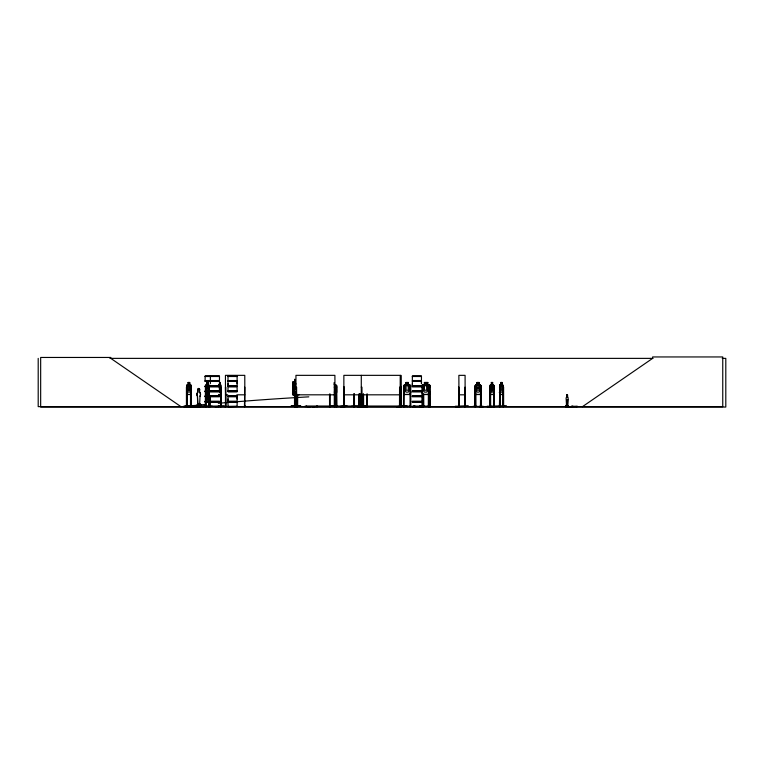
<?xml version="1.0" encoding="UTF-8"?>
<svg xmlns="http://www.w3.org/2000/svg" width="764" height="764" viewBox="0 0 764 764"><rect width="100%" height="100%" fill="white"/><g stroke="black" fill="none" stroke-linecap="round" stroke-linejoin="round"><path stroke-width="1.15" d="M210.377 398.999L210.377 401.234L210.367 396.755M228.006 401.234L228.006 396.755L237.117 396.755L237.107 401.234L228.006 401.234L228.016 398.999M228.006 385.916L228.006 381.446L237.117 381.446L237.107 385.916L228.006 385.916L228.016 383.681M237.107 398.999L237.107 396.755M237.107 383.681L237.107 381.446M421.461 385.916L412.35 385.916L412.359 383.681M421.451 383.681L421.451 381.446M567.566 405.904L567.853 399.648L567.642 405.904L566.525 405.904L566.391 399.648A1.623 1.031 -90 0 1 566.611 397.099L566.678 394.94M199.557 405.541L200.034 396.153A2.435 1.786 -90 0 0 199.662 392.324L199.662 389.697A1.213 0.888 -90 0 0 198.774 388.484A1.213 0.888 -90 0 0 197.876 389.697L197.876 392.324A2.435 1.786 -90 0 0 197.504 396.153L197.876 405.541L199.662 405.541M455.22 406.629L468.447 406.276L455.268 406.543M455.268 406.267L468.447 406.276M198.688 404.433C200.961 404.528 197.914 404.127 199.48 404.653M198.688 404.28C200.101 403.402 199.614 405.34 199.394 404.099M566.43 405.292L567.003 404.949M566.831 405.216L566.726 405.264M199.471 404.5C200.741 403.889 197.675 404.633 200.044 404.395M199.261 404.357L199.767 404.099M220.815 394.52L221.14 392.133L220.892 394.52L218.924 394.52M412.331 391.139L421.47 391.321M422.311 406.582L412.331 406.458M214.942 406.629L224.425 406.276L202.279 406.543M291.132 406.152L300.691 406.114M291.256 405.789L300.672 405.789M293.109 393.164L292.717 394.711L294.455 383.843L295.076 383.834L293.328 394.721M294.455 383.843L292.841 394.702M294.006 390.28C295.601 398.311 292.029 392.973 293.433 394.759L292.86 393.871L293.892 393.899L294.465 394.787M205.774 390.194L206.204 387.797L208.964 387.797L209.317 390.184L208.887 387.797M208.782 394.52L209.183 392.142M209.25 392.142L208.849 394.52L206.022 394.52L205.726 392.142M295.152 383.948L294.532 383.948L293.567 389.755L293.892 391.894L296.012 391.808M295.716 383.967L295.028 387.988L295.849 389.697M293.433 394.759L292.86 393.871M293.892 393.899L292.822 394.062M502.913 394.52L503.39 392.133L502.979 394.52L499.818 394.52L499.408 392.142L499.885 394.52M199.461 404.414L198.869 404.605M212.249 406.238L202.279 406.276L224.425 406.276M224.95 406.582L225.848 406.543L225.447 387.176M224.96 406.276L225.848 406.247L224.979 406.639M340.563 406.629L347.114 406.238L340.763 406.639M340.744 406.276L347.095 406.247M566.41 405.016L566.143 406.257M220.739 390.213L220.338 392.133L219.583 392.133L219.182 385.744L219.478 382.468L220.357 382.468M190.685 394.52L191.153 392.133M487.012 406.543L506.608 406.276L486.993 406.591M199.414 406.066L199.414 405.054L200.989 405.054L201.152 406.639L183.627 406.543L193.97 406.582M481.196 406.639L481.158 385.705L480.375 394.444L475.695 394.444M480.413 394.52L481.119 392.142M218.781 385.753L219.02 384.941M208.075 399.858L208.629 392.113L208.037 385.744L206.939 385.744L206.356 392.113L206.91 399.858L208.152 399.858L208.152 397.461M208.075 382.468L206.834 382.468L206.356 390.213L206.948 396.611L207.598 394.396L208.582 396.497L207.837 393.852L208.601 390.996L207.579 393.326L206.738 390.948L207.35 393.842L206.662 396.631L208.037 396.583L208.62 385.744L208.009 382.468M296.804 397.27C296.766 394.319 293.586 398.646 296.518 397.643M351.564 406.276L366.691 406.133M410.669 392.133L409.876 394.444L404.366 394.444L403.64 392.133L403.64 385.753L404.328 384.865L405.961 384.865L405.961 382.468L408.358 382.468L408.272 384.941L409.475 385.744L409.475 390.213L408.272 392.133L406.037 392.133L404.844 390.213L404.844 385.744L406.037 384.941L406.037 382.544L408.272 382.544M410.755 392.142L409.934 394.52L404.299 394.52L403.564 392.142M428.26 394.444L429.062 392.133M428.317 394.52L429.139 392.142M473.059 406.276L483.23 406.591L479.334 406.639M412.293 406.276L422.301 406.276L412.245 406.591M205.086 391.139L205.736 391.321M329.217 406.629L329.618 405.932M329.561 406.582L329.532 394.043M360.13 406.582L360.274 394.043M360.837 406.601L360.933 394.043M361.181 406.543L361.21 405.932M422.597 406.601L422.568 387.176L421.909 387.176M205.736 406.639L205.726 385.715L206.032 384.865L206.901 384.865L206.834 382.468M205.726 385.715L206.099 384.865M566.754 394.768L566.611 397.099M490.459 394.52L489.982 385.715L490.469 384.865M499.895 384.865L499.408 406.639M190.666 384.865L191.21 385.744L190.742 394.52L187.123 394.52L186.655 385.715L187.142 384.865L188.23 384.865M186.722 385.715L187.199 384.865M565.475 406.62L565.608 405.579L566.764 405.579M567.155 405.579L566.84 406.524M576.906 406.62L577.326 406.257L571.071 406.429M334.288 392.133L335.482 390.213L335.482 385.744L334.288 384.941L334.288 382.544M295.2 388.809L295.907 388.952M193.769 406.324L184.878 406.066L184.735 406.629M184.907 406.467L185.547 406.62M186.855 391.751L186.817 406.61L187.572 406.467M187.562 406.066L187.4 406.629M198.306 405.054L198.344 406.467M198.64 406.629L198.812 406.467M200.493 406.467L200.98 406.324L183.627 406.276M475.007 406.639L475.007 385.715L475.705 384.865L477.089 384.865M475.132 406.639L475.122 385.753L475.733 384.941L480.413 384.941M227.987 391.139L237.126 391.321M228.006 406.448L228.016 402.131L237.117 402.131L237.117 406.448L227.987 406.629M293.386 394.444L292.602 394.453L292.602 382.468L293.338 381.608C296.709 383.347 293.911 375.267 294.933 381.685L293.825 382.487L293.844 386.956M293.366 381.694L292.669 382.506L292.736 388.886L293.414 391.197M491.347 384.941L490.689 385.744L491.347 392.133L492.579 392.133L493.238 390.213L493.238 385.744L492.579 384.941M421.986 406.639L421.948 385.715L422.712 384.865L424.345 384.865M422.034 385.753L422.75 384.941L429.397 384.941L430.199 385.744L430.275 406.639M423.094 385.715L423.848 384.865M426.665 382.544L426.665 384.941L427.859 385.744L427.859 390.213L426.665 392.133L424.431 392.133L423.227 390.213L423.227 385.744L423.886 384.941M188.288 384.941L187.524 385.744L187.524 390.213L188.288 392.133L189.701 392.133L190.456 390.213L190.456 385.744L189.701 384.941L189.634 382.544L188.221 382.544L188.288 384.941L188.23 382.468M294.627 384.025L295.792 383.289M477.118 384.941L476.096 385.744L476.096 390.213L477.118 392.133L479.018 392.133L480.031 390.213L480.031 385.744L479.018 384.941L479.018 382.544L477.118 382.544L477.156 384.941L477.089 382.468M582.493 406.639L652.628 358.373L652.628 356.95L722.754 356.95L722.754 406.639L38.2 406.639L38.2 358.373M423.227 385.744L424.431 384.941L424.345 382.468L427.878 382.468L427.802 384.941L428.996 385.744L428.996 390.213M566.783 394.635L567.49 394.768M422.864 406.591L423.781 405.932M292.612 394.558L296.566 394.558M292.984 392.992L293.624 393.021M292.688 394.568L299.45 394.663M292.583 394.453L292.526 392.715L293.29 393.212M293.338 381.608L294.933 381.685M292.631 382.477L293.252 382.477L293.309 393.355M295.993 391.77L293.93 391.779L293.615 389.707M293.099 393.154L296.575 393.193M295.678 393.45L293.548 393.46L295.763 393.565M109.901 358.373L652.991 358.373M722.219 358.373L725.8 358.373L725.8 407.05L40.664 407.05L40.664 357.457L110.799 357.457L110.799 358.373L180.925 406.639M205.105 376.05L219.478 376.05M228.006 376.05L237.126 376.05M412.34 376.05L421.47 376.05M205.124 376.499L219.469 376.499M228.016 376.499L237.107 376.499M412.359 376.499L421.451 376.499M219.478 380.548L205.115 380.548L205.115 376.232L219.478 376.213L219.469 380.548M421.461 380.548L412.35 380.548L412.35 376.232L421.47 376.232L421.451 380.548M205.048 380.854L209.67 380.854M210.301 380.854L219.535 380.854M227.949 380.854L237.184 380.854M412.293 380.854L421.527 380.854M205.048 381.131L209.67 381.131M210.301 381.131L219.535 381.131M227.949 381.131L237.184 381.131M412.293 381.131L421.527 381.131M205.115 381.446L219.478 381.446M188.173 382.468L189.749 382.468L189.701 384.941M477.051 382.468L479.123 382.468M503.39 406.639L503.438 385.705L502.043 384.865L502.11 382.468L500.726 382.468L500.114 390.213L500.773 392.133L502.005 392.133L502.664 390.213L502.664 385.744L502.005 384.941M206.872 382.544L208.037 382.544M219.507 382.544L220.338 382.544M424.431 382.544L427.802 382.544M491.347 382.544L492.646 382.544M500.773 382.544L502.072 382.544M207.837 382.945L207.139 382.945L207.139 383.748L207.837 383.748M500.993 382.945L501.786 382.945L501.786 383.748L500.993 383.748M189.682 384.865L190.733 384.865M208.009 384.865L208.839 384.865L209.212 385.744L208.878 397.461L206.146 397.461L205.774 396.583L205.764 385.753M218.934 384.865L219.554 384.865M220.28 384.865L221.168 385.705L221.063 406.639M408.358 384.865L409.905 384.865L410.755 385.705L410.851 406.591M479.085 384.865L480.441 384.865M490.402 384.865L491.367 384.865M492.618 384.865L493.544 384.865L493.964 385.744L493.487 394.52L490.392 394.52M499.828 384.865L500.792 384.865M187.161 384.941L190.704 384.941M206.051 384.941L208.82 384.941M218.943 384.941L220.872 384.941M334.279 384.941L335.883 384.941M404.366 384.941L409.876 384.941M490.421 384.941L493.525 384.941L493.897 385.744M499.847 384.941L502.951 384.941L503.323 385.744M191.201 385.705L191.153 406.639M209.25 385.705L209.145 406.639M489.982 385.715L490.03 406.639L490.01 405.932M493.945 385.705L493.888 406.639M503.371 385.705L503.342 406.639M205.115 385.916L205.726 385.916M208.486 385.916L219.478 385.916M205.048 386.231L205.669 386.231M210.301 386.231L219.535 386.231M227.949 386.231L237.184 386.231M412.293 386.231L421.527 386.231M205.048 386.508L205.669 386.508M210.301 386.508L219.535 386.508M227.949 386.508L237.184 386.508M412.293 386.508L421.527 386.508M205.115 386.823L205.726 386.823M208.486 386.823L219.478 386.823M412.35 386.823L421.461 386.823M190.532 387.176L191.153 387.176M208.601 387.176L209.145 387.176M221.063 387.176L220.576 406.639M244.814 387.176L244.451 406.639L244.852 405.932M295.954 387.176L296.613 387.176L296.613 406.639L296.747 394.472M334.24 387.176L334.899 387.176M336.676 387.176L336.007 387.176L336.093 406.639M343.867 387.176L344.411 387.176L344.449 406.639M361.286 387.176L361.945 387.176L362.126 406.629M400.231 387.176L399.572 387.176L399.496 406.639M400.68 387.176L401.234 387.176L401.224 406.639M403.526 387.176L404.185 387.176L404.089 406.639M410.669 387.176L410.01 387.176L410.087 406.639M429.062 387.176L428.403 387.176L428.327 406.639M430.199 387.176L429.54 387.176L429.616 406.639M458.973 387.176L458.572 406.639M475.007 387.176L475.695 387.176L475.762 406.639M481.234 387.176L480.546 387.176L480.48 406.639M490.03 387.176L490.603 387.176M499.455 387.176L500.028 387.176L500.028 406.639L500.067 405.932L499.389 405.932M474.998 387.978L481.119 387.978M197.771 405.541L197.408 396.153A2.435 1.786 -90 0 1 197.771 392.324L197.876 389.697M199.662 389.697L199.557 389.697A1.213 0.888 -90 0 0 198.669 388.484A1.213 0.888 -90 0 0 197.771 389.697M206.939 390.213L208.037 390.194M205.745 391.015L205.124 391.015L205.717 391.13M208.486 391.015L219.469 391.015M228.016 391.015L237.107 391.015L237.117 386.823L228.006 386.823L228.006 391.13L237.126 391.13M421.451 391.015L412.359 391.015L421.47 391.139M208.486 391.139L219.478 391.13M293.338 391.273L292.631 388.895M208.486 391.321L219.478 391.369M205.105 391.531L205.717 391.521M208.486 391.55L219.478 391.55M228.006 391.55L237.126 391.531M412.34 391.531L421.47 391.531M205.124 391.808L205.745 391.808M208.486 391.808L219.469 391.808M228.016 391.808L237.107 391.808M412.359 391.808L421.451 391.808M186.655 392.142L187.19 394.52M206.939 392.133L208.037 392.113M475.055 392.142L475.685 394.52M187.161 394.444L190.704 394.444M206.051 394.444L208.82 394.444M218.943 394.444L220.872 394.444M422.75 394.444L429.397 394.444L430.199 392.133L429.454 394.52L422.693 394.52L421.948 392.142M490.421 394.444L493.525 394.444M499.847 394.444L502.951 394.444M333.687 394.52L335.94 394.52L336.762 392.142L336.762 385.705L335.912 384.865L334.365 384.865L334.365 382.468M475.628 394.52L480.461 394.52M225.447 394.816L227.72 394.816M236.821 394.816L244.786 394.816M295.954 394.816L334.899 394.816M343.867 394.816L400.231 394.816M458.877 394.816L465.085 394.816M205.115 395.857L205.726 395.857M208.486 395.857L219.478 395.857M228.006 395.857L237.117 395.857M412.35 395.857L421.461 395.857M200.034 396.153L199.929 396.153A2.435 1.786 -90 0 0 199.557 392.324M205.048 396.172L205.669 396.172M210.301 396.172L219.535 396.172M227.949 396.172L237.184 396.172M412.293 396.172L421.527 396.172M205.048 396.449L205.669 396.449M210.301 396.449L219.535 396.449M227.949 396.449L237.184 396.449M412.293 396.449L421.527 396.449M205.115 396.755L205.726 396.755M208.486 396.755L219.478 396.755M412.35 396.755L421.461 396.755M567.566 397.099L567.642 397.099A1.623 1.031 -90 0 1 567.853 399.648M205.115 401.234L219.478 401.234M412.35 401.234L421.461 401.234M205.048 401.539L209.67 401.539M210.301 401.539L219.535 401.539M227.949 401.539L237.184 401.539M412.293 401.539L421.527 401.539M205.048 401.816L209.67 401.816M210.301 401.816L219.535 401.816M227.949 401.816L237.184 401.816M412.293 401.816L421.527 401.816M205.115 402.131L219.478 402.131M412.35 402.131L421.461 402.131M566.258 405.178L567.022 405.197M192.557 405.865L190.933 405.865L190.847 406.639M205.354 405.932L206.022 405.932M208.534 405.932L209.202 405.932M218.915 405.932L218.915 406.639M220.548 405.932L221.121 405.932M410.745 405.932L409.934 405.932L409.934 406.639M422.645 405.932L421.833 405.932L421.833 406.639M428.327 405.932L429.139 405.932M430.275 405.932L429.463 405.932L429.53 406.601M458.572 405.932L458.983 406.639L458.877 375.344L465.085 375.344L465.142 406.639M465.142 405.932L464.684 406.639L464.741 394.205M474.941 405.932L475.762 405.932M480.47 405.932L481.301 405.932L481.301 406.639M489.963 405.932L490.66 405.932M493.534 405.932L494.241 405.932M502.96 405.932L503.667 405.932M245.292 406.238L244.413 406.543M330.258 406.133L335.94 406.133M409.934 406.133L396.306 406.639M422.645 406.133L429.463 406.133M571.825 406.123L572.895 406.123M228.016 406.324L237.107 406.324M335.043 406.267L334.899 375.344L295.954 375.344L295.897 406.639M366.682 406.267L357.504 406.639L366.71 406.591L366.758 394.043M479.372 406.276L483.182 406.276M487.012 406.276L506.608 406.276M336.981 406.629L336.676 385.744M577.345 406.524L565.723 406.62M210.32 406.62L210.377 402.131M429.234 406.591L429.139 385.705L428.289 384.865M400.699 406.591L400.689 375.344M367.56 406.582L367.494 405.932M361.859 406.582L361.869 405.932M360.35 406.582L360.35 405.932M205.917 406.582L205.774 405.932M430.275 385.705L429.435 384.865L426.742 384.865L426.742 382.468M428.26 384.941L429.062 385.744M480.403 384.865L481.158 385.705M567.299 394.635L567.623 395.131M295.401 383.222L294.532 383.958M567.49 394.94L567.642 397.099M366.854 406.601L366.835 405.932M206.079 406.601L205.955 387.176L205.411 387.176L205.373 406.639M490.096 392.133L490.488 394.444M205.764 392.133L206.118 394.444M566.391 399.648L566.611 405.904M295.296 379.679L295.305 380.482M292.765 392.715L292.793 394.444M568.187 406.429L568.187 405.579L567.031 405.579L567.031 406.257M568.072 405.579L568.072 406.257L565.723 406.257L565.723 405.579M566.621 404.834L566.707 406.257M503.619 406.639L503.6 387.176L503.027 387.176L502.989 406.639M503.199 405.932L503.199 406.639M502.043 382.468L502.072 384.941M500.84 382.544L500.84 384.941M499.818 387.176L499.857 406.639M499.666 387.176L499.713 406.639M494.212 406.639L494.174 387.176L493.601 387.176L493.563 406.639M494.002 405.932L494.002 406.639M493.811 387.176L493.773 406.639M492.646 384.941L492.684 382.468L491.3 382.468L491.414 384.941M490.603 391.751L490.641 406.639M490.392 387.176L490.431 406.639M490.24 391.751L490.316 406.639M481.024 405.932L480.995 406.639M480.671 387.176L480.671 406.639M479.085 382.468L479.057 384.941M475.571 387.176L475.628 406.639M475.485 405.932L475.466 406.639M475.237 405.932L475.218 406.639M464.98 387.176L464.97 406.639M458.734 387.176L458.744 406.639M430.122 405.932L430.122 406.639M428.986 405.932L428.986 406.639M428.47 405.932L428.47 406.639M427.401 383.748L427.401 382.945L424.822 382.945L424.822 383.748L426.264 383.748L426.264 382.945M423.705 394.043L423.781 406.639M423.628 405.932L423.628 406.639M423.046 394.043L423.046 406.639M422.492 405.932L422.492 406.639M421.461 383.681L421.461 381.446L412.35 381.446L412.35 385.916M420.486 405.932L420.553 406.639M420.458 406.639L420.362 405.932L420.286 406.639M419.999 405.932L420.019 406.639M419.847 406.639L419.837 405.932L419.722 406.639M414.804 405.932L414.871 406.639M414.68 405.932L414.594 406.639M414.308 405.932L414.327 406.639M414.155 405.932L414.222 406.639M414.031 405.932L414.031 406.639M407.317 406.639L407.317 406.037L305.17 406.037L305.17 406.639M405.942 406.037L405.942 406.639M404.261 405.932L404.261 406.639M403.593 405.932L403.593 406.639M403.564 385.715L403.526 406.639M401.73 406.037L401.597 406.238M400.976 375.344L400.938 406.639M400.307 405.932L400.279 406.639M400.155 406.639L400.231 375.344L343.867 375.344L343.829 406.639M399.648 405.932L399.648 406.639M367.427 394.043L367.35 406.639M363.559 394.205L363.597 406.639M363.339 394.205L363.339 406.639M363.234 394.205L363.196 406.639M363.015 394.205L363.015 406.639L362.986 405.932M362.785 406.037L362.785 406.639M361.286 375.344L361.286 406.639M361.009 405.932L361.009 406.639M359.663 394.043L359.729 406.639L359.519 394.043M359.414 405.932L359.433 406.639M359.242 405.932L359.214 406.639M359.137 394.043L359.07 406.639M358.984 394.043L358.927 406.639M354.42 394.043L354.477 406.639M354.267 394.043L354.334 406.639M354.181 405.932L354.162 406.639M353.99 405.932L353.971 406.639M353.885 394.043L353.827 406.639M353.732 394.043L353.675 406.639M345.118 406.037L345.118 406.639M344.23 405.932L344.23 406.639M344.087 387.176L344.115 406.639M344.048 405.932L344.048 406.639M336.743 405.932L336.752 406.639M335.931 405.932L335.94 406.639M334.823 405.932L334.823 406.639M334.288 385.744L334.317 406.639M334.164 405.932L334.164 406.639M330.268 405.932L330.268 406.639M330.182 394.043L330.124 406.639M317.576 406.037L317.576 406.639M316.573 406.037L316.573 406.639M315.15 406.639L312.142 406.639M310.413 406.639L307.405 406.639M306.593 406.037L306.593 406.639M297.597 394.472L297.597 406.639M297.502 394.472L297.473 406.639M297.024 394.472L297.005 406.639M296.833 394.472L296.9 406.639M296.031 405.932L296.031 406.639M295.21 394.463L295.286 406.629L295.458 394.463L294.522 394.463L294.522 406.629M295.114 394.463L295.085 406.629M294.894 394.463L294.608 406.629M244.852 406.639L244.786 375.344L225.447 375.344L225.475 406.639L225.523 405.932M244.738 405.932L244.738 406.639M225.772 387.176L225.733 406.639M220.939 405.932L220.901 406.639L220.28 382.468M218.638 405.932L218.676 406.639M218.58 405.932L218.552 406.639M218.418 405.932L218.38 406.639M210.367 376.232L210.377 380.548M210.367 381.446L210.377 383.681M208.964 405.932L208.964 406.639M208.82 387.176L208.782 406.639M208.601 396.335L208.562 406.639M207.97 382.544L207.97 384.941M200.779 405.054L200.779 406.066L197.15 406.066L197.15 405.054M200.053 406.066L200.053 403.936L199.117 403.936L199.117 406.066M199.939 403.936L199.939 406.066M199.624 406.324L199.624 405.054A1220.251 490.765 0.6 0 1 205.067 404.49M199.232 403.936L199.232 406.066M198.516 406.066L198.516 405.054L196.94 405.054L196.94 406.324M190.952 387.176L190.952 406.639M190.733 387.176L190.685 406.639M190.532 394.043L190.484 406.639M188.517 406.324L188.517 406.066A1220.251 490.765 0.6 0 1 198.439 405.111M187.094 406.639L187.046 387.176L186.435 387.176L186.435 406.639M186.741 405.932L186.769 406.639M186.636 387.176L186.636 406.639M218.342 403.306A1220.251 490.765 0.6 0 1 228.331 402.447M236.105 401.807A1220.251 490.765 0.6 0 1 308.818 396.85M397.165 406.543L404.748 406.238L397.165 406.639M295.725 397.643C297.177 400.508 297.95 394.835 295.725 397.643M237.126 376.213L228.006 376.232L228.016 380.548L237.117 380.548L237.117 376.232M189.443 382.945L188.536 382.945L188.536 383.748L189.443 383.748L189.443 382.945M220.204 382.945L219.717 383.748L220.204 382.945M407.88 382.945L406.438 382.945L406.438 383.748L407.88 383.748L407.88 382.945M478.675 382.945L477.452 382.945L477.452 383.748L478.675 383.748L478.675 382.945M492.36 382.945L491.567 382.945L491.567 383.748L492.36 383.748L492.36 382.945M189.701 385.744L188.288 385.744L188.288 390.213L189.701 390.213L189.701 385.744M220.338 385.744L219.583 385.744L219.583 390.213L220.338 390.213L220.338 385.744M408.272 385.744L406.037 385.744L406.037 390.213L408.272 390.213L408.272 385.744M426.665 385.744L424.431 385.744L424.431 390.213L426.665 390.213L426.665 385.744M479.018 385.744L477.118 385.744L477.118 390.213L479.018 390.213L479.018 385.744M492.579 385.744L491.347 385.744L491.347 390.213L492.579 390.213L492.579 385.744M502.005 385.744L500.773 385.744L500.773 390.213L502.005 390.213L502.005 385.744M207.846 398.579L207.139 398.579L207.139 399.381L207.846 399.381L207.846 398.579"/></g></svg>
